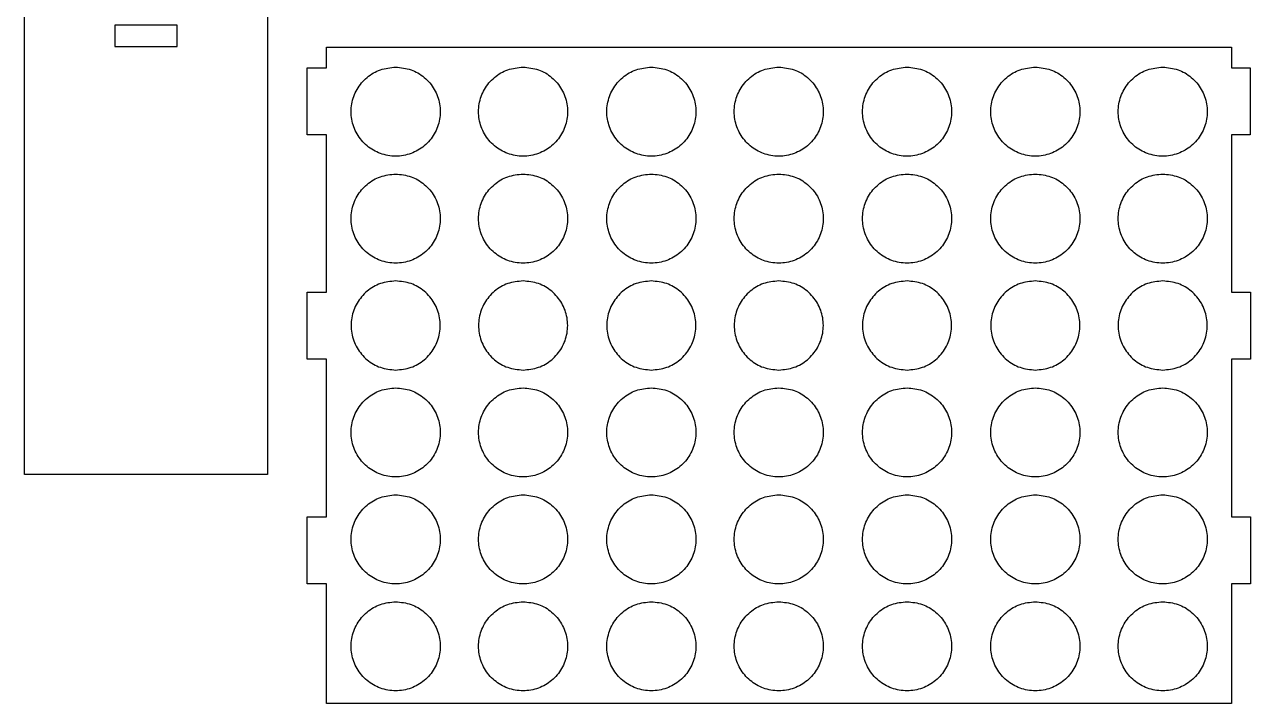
# Model space of a CAD drawing. Extents: x 13 to 746, y 13 to 404.
# Drawn here: x 396.7 to 746.2, y 13.3 to 206.9 of the extents above; entities that cross this region are included whole.
import ezdxf

# ---------------------------------------------------------------- set-up
doc = ezdxf.new("R2010")
doc.units = 0
doc.layers.add('Layer_1', color=7, linetype='CONTINUOUS')

msp = doc.modelspace()

# ---------------------------------------------------------------- linework, layer by layer
at = {"layer": 'Layer_1', "color": 1}
for points in [[(396.655973, 393.212356), (465.976875, 393.212356), (465.976875, 158.791347), (465.976875, 78.588382), (396.655973, 78.588382)], [(422.419873, 200.607857), (440.199873, 200.607857), (440.199873, 206.703857), (422.419873, 206.703857)], [(477.257674, 194.489055)], [(502.484673, 194.734456)], [(538.806672, 194.734456)], [(575.382673, 194.734456)], [(611.704673, 194.734456)], [(648.280673, 194.734456)], [(684.856673, 194.734456)], [(721.178673, 194.734456)], [(740.811272, 194.489055)], [(740.811272, 175.439055)], [(502.484673, 164.254456)], [(538.806672, 164.254456)], [(575.382673, 164.254456)], [(611.704673, 164.254456)], [(648.280673, 164.254456)], [(684.856673, 164.254456)], [(721.178673, 164.254456)], [(502.484673, 133.774446)], [(538.806672, 133.774446)], [(575.382673, 133.774446)], [(611.704673, 133.774446)], [(648.280673, 133.774446)], [(684.856673, 133.774446)], [(721.178673, 133.774446)], [(482.747272, 130.530667)], [(482.747272, 111.480667)], [(746.197673, 111.480667)], [(502.484673, 103.294459)], [(538.806672, 103.294459)], [(575.382673, 103.294459)], [(611.704673, 103.294459)], [(648.280673, 103.294459)], [(684.856673, 103.294459)], [(721.178673, 103.294459)], [(502.484673, 72.814459)], [(538.806672, 72.814459)], [(575.382673, 72.814459)], [(611.704673, 72.814459)], [(648.280673, 72.814459)], [(684.856673, 72.814459)], [(721.178673, 72.814459)], [(746.197673, 66.522667)], [(477.211673, 47.472667)], [(502.484673, 42.334459)], [(538.806672, 42.334459)], [(575.382673, 42.334459)], [(611.704673, 42.334459)], [(648.280673, 42.334459)], [(684.856673, 42.334459)], [(721.178673, 42.334459)], [(740.811272, 13.321759)]]:
    msp.add_lwpolyline(points, close=True, dxfattribs=at)
for points in [[(482.747272, 200.379257), (740.811272, 200.379257)], [(482.747272, 194.489055), (482.747272, 200.379257), (482.747272, 200.379257)], [(746.145272, 194.489055), (746.145272, 175.439055)], [(482.747272, 175.439055), (477.257674, 175.439055)], [(477.211673, 111.480667), (477.211673, 130.530667)], [(740.811272, 130.530667), (746.197673, 130.530667)], [(740.811272, 111.480667), (740.811272, 66.522667)], [(477.211673, 66.522667), (482.747272, 66.522667)], [(482.747272, 13.321759), (482.747272, 47.472667)], [(746.197673, 47.472667), (740.811272, 47.472667)]]:
    msp.add_lwpolyline(points, dxfattribs=at)
for points, knots in [([(740.811272, 200.379257), (740.811272, 200.306538), (740.811272, 199.72479), (740.811272, 197.76139), (740.811272, 195.870707), (740.811272, 194.489055)], [0, 0, 0, 0, 0.218156, 1.745245, 5.890202, 5.890202, 5.890202, 5.890202]), ([(477.257674, 175.439055), (477.257674, 175.67424), (477.257674, 177.555722), (477.257674, 183.905722), (477.257674, 190.020537), (477.257674, 194.489055)], [0, 0, 0, 0, 0.705556, 5.644444, 19.05, 19.05, 19.05, 19.05]), ([(477.257674, 194.489055), (478.545357, 194.489055), (480.307451, 194.489055), (482.137317, 194.489055), (482.6795, 194.489055), (482.747272, 194.489055)], [0, 0, 0, 0, 3.863051, 5.28628, 5.489599, 5.489599, 5.489599, 5.489599]), ([(502.484673, 194.734456), (500.999857, 194.582717), (498.051475, 194.281411), (494.155144, 191.943764), (491.258323, 188.521053), (489.721946, 184.282671), (489.721946, 179.785269), (491.258323, 175.552823), (494.155144, 172.10641), (498.051475, 169.856829), (502.484673, 169.071388), (506.917871, 169.856829), (510.814203, 172.10641), (513.711023, 175.552823), (515.2474, 179.785269), (515.2474, 184.282671), (513.711023, 188.521053), (510.814203, 191.943764), (506.917871, 194.281411), (503.969489, 194.582717), (502.484673, 194.734456)], [0, 0, 0, 0, 4.431844, 8.800262, 13.232106, 17.66395, 22.032368, 26.464212, 30.896057, 35.264474, 39.696318, 44.128163, 48.49658, 52.928425, 57.360269, 61.728686, 66.160531, 70.592375, 74.960793, 79.392637, 79.392637, 79.392637, 79.392637]), ([(538.806672, 194.734456), (537.321856, 194.582717), (534.373474, 194.281411), (530.477143, 191.943764), (527.580322, 188.521053), (526.043945, 184.282671), (526.043945, 179.785269), (527.580322, 175.552823), (530.477143, 172.10641), (534.373474, 169.856829), (538.806672, 169.071388), (543.23987, 169.856829), (547.136202, 172.10641), (550.033022, 175.552823), (551.569399, 179.785269), (551.569399, 184.282671), (550.033022, 188.521053), (547.136202, 191.943764), (543.23987, 194.281411), (540.291488, 194.582717), (538.806672, 194.734456)], [0, 0, 0, 0, 4.431844, 8.800262, 13.232106, 17.66395, 22.032368, 26.464212, 30.896057, 35.264474, 39.696318, 44.128163, 48.49658, 52.928425, 57.360269, 61.728686, 66.160531, 70.592375, 74.960793, 79.392637, 79.392637, 79.392637, 79.392637]), ([(575.382673, 194.734456), (573.897857, 194.582717), (570.949475, 194.281411), (567.053144, 191.943764), (564.156323, 188.521053), (562.619946, 184.282671), (562.619946, 179.785269), (564.156323, 175.552823), (567.053144, 172.10641), (570.949475, 169.856829), (575.382673, 169.071388), (579.815871, 169.856829), (583.712203, 172.10641), (586.609023, 175.552823), (588.1454, 179.785269), (588.1454, 184.282671), (586.609023, 188.521053), (583.712203, 191.943764), (579.815871, 194.281411), (576.867489, 194.582717), (575.382673, 194.734456)], [0, 0, 0, 0, 4.431844, 8.800262, 13.232106, 17.66395, 22.032368, 26.464212, 30.896057, 35.264474, 39.696318, 44.128163, 48.49658, 52.928425, 57.360269, 61.728686, 66.160531, 70.592375, 74.960793, 79.392637, 79.392637, 79.392637, 79.392637]), ([(611.704673, 194.734456), (610.219857, 194.582717), (607.271475, 194.281411), (603.375144, 191.943764), (600.478323, 188.521053), (598.941946, 184.282671), (598.941946, 179.785269), (600.478323, 175.552823), (603.375144, 172.10641), (607.271475, 169.856829), (611.704673, 169.071388), (616.137871, 169.856829), (620.034203, 172.10641), (622.931023, 175.552823), (624.4674, 179.785269), (624.4674, 184.282671), (622.931023, 188.521053), (620.034203, 191.943764), (616.137871, 194.281411), (613.189489, 194.582717), (611.704673, 194.734456)], [0, 0, 0, 0, 4.431844, 8.800262, 13.232106, 17.66395, 22.032368, 26.464212, 30.896057, 35.264474, 39.696318, 44.128163, 48.49658, 52.928425, 57.360269, 61.728686, 66.160531, 70.592375, 74.960793, 79.392637, 79.392637, 79.392637, 79.392637]), ([(648.280673, 194.734456), (646.795857, 194.582717), (643.847475, 194.281411), (639.951144, 191.943764), (637.054323, 188.521053), (635.517946, 184.282671), (635.517946, 179.785269), (637.054323, 175.552823), (639.951144, 172.10641), (643.847475, 169.856829), (648.280673, 169.071388), (652.713871, 169.856829), (656.610203, 172.10641), (659.507023, 175.552823), (661.0434, 179.785269), (661.0434, 184.282671), (659.507023, 188.521053), (656.610203, 191.943764), (652.713871, 194.281411), (649.765489, 194.582717), (648.280673, 194.734456)], [0, 0, 0, 0, 4.431844, 8.800262, 13.232106, 17.66395, 22.032368, 26.464212, 30.896057, 35.264474, 39.696318, 44.128163, 48.49658, 52.928425, 57.360269, 61.728686, 66.160531, 70.592375, 74.960793, 79.392637, 79.392637, 79.392637, 79.392637]), ([(684.856673, 194.734456), (683.371857, 194.582717), (680.423475, 194.281411), (676.527144, 191.943764), (673.630323, 188.521053), (672.093946, 184.282671), (672.093946, 179.785269), (673.630323, 175.552823), (676.527144, 172.10641), (680.423475, 169.856829), (684.856673, 169.071388), (689.289871, 169.856829), (693.186203, 172.10641), (696.083023, 175.552823), (697.6194, 179.785269), (697.6194, 184.282671), (696.083023, 188.521053), (693.186203, 191.943764), (689.289871, 194.281411), (686.341489, 194.582717), (684.856673, 194.734456)], [0, 0, 0, 0, 4.431844, 8.800262, 13.232106, 17.66395, 22.032368, 26.464212, 30.896057, 35.264474, 39.696318, 44.128163, 48.49658, 52.928425, 57.360269, 61.728686, 66.160531, 70.592375, 74.960793, 79.392637, 79.392637, 79.392637, 79.392637]), ([(721.178673, 194.734456), (719.693857, 194.582717), (716.745475, 194.281411), (712.849144, 191.943764), (709.952323, 188.521053), (708.415946, 184.282671), (708.415946, 179.785269), (709.952323, 175.552823), (712.849144, 172.10641), (716.745475, 169.856829), (721.178673, 169.071388), (725.611871, 169.856829), (729.508203, 172.10641), (732.405023, 175.552823), (733.9414, 179.785269), (733.9414, 184.282671), (732.405023, 188.521053), (729.508203, 191.943764), (725.611871, 194.281411), (722.663489, 194.582717), (721.178673, 194.734456)], [0, 0, 0, 0, 4.431844, 8.800262, 13.232106, 17.66395, 22.032368, 26.464212, 30.896057, 35.264474, 39.696318, 44.128163, 48.49658, 52.928425, 57.360269, 61.728686, 66.160531, 70.592375, 74.960793, 79.392637, 79.392637, 79.392637, 79.392637]), ([(740.811272, 194.489055), (742.062458, 194.489055), (743.774606, 194.489055), (745.552606, 194.489055), (746.079421, 194.489055), (746.145272, 194.489055)], [0, 0, 0, 0, 3.753556, 5.136444, 5.334, 5.334, 5.334, 5.334]), ([(482.747272, 130.530667), (482.747272, 141.064734), (482.747272, 155.479772), (482.747272, 170.449234), (482.747272, 174.884631), (482.747272, 175.439055)], [0, 0, 0, 0, 31.602199, 43.245114, 44.908388, 44.908388, 44.908388, 44.908388]), ([(746.145272, 175.439055), (746.079421, 175.439055), (745.552606, 175.439055), (743.774606, 175.439055), (742.062458, 175.439055), (740.811272, 175.439055)], [0, 0, 0, 0, 0.197556, 1.580444, 5.334, 5.334, 5.334, 5.334]), ([(740.811272, 175.439055), (740.811272, 164.904989), (740.811272, 150.489951), (740.811272, 135.520488), (740.811272, 131.085092), (740.811272, 130.530667)], [0, 0, 0, 0, 31.602199, 43.245114, 44.908388, 44.908388, 44.908388, 44.908388]), ([(502.484673, 164.254456), (500.999857, 164.102717), (498.051475, 163.801411), (494.155144, 161.463764), (491.258323, 158.041053), (489.721946, 153.802671), (489.721946, 149.305269), (491.258323, 145.072823), (494.155144, 141.62641), (498.051475, 139.376829), (502.484673, 138.591388), (506.917871, 139.376829), (510.814203, 141.62641), (513.711023, 145.072823), (515.2474, 149.305269), (515.2474, 153.802671), (513.711023, 158.041053), (510.814203, 161.463764), (506.917871, 163.801411), (503.969489, 164.102717), (502.484673, 164.254456)], [0, 0, 0, 0, 4.431844, 8.800262, 13.232106, 17.66395, 22.032368, 26.464212, 30.896057, 35.264474, 39.696318, 44.128163, 48.49658, 52.928425, 57.360269, 61.728686, 66.160531, 70.592375, 74.960793, 79.392637, 79.392637, 79.392637, 79.392637]), ([(538.806672, 164.254456), (537.321856, 164.102717), (534.373474, 163.801411), (530.477143, 161.463764), (527.580322, 158.041053), (526.043945, 153.802671), (526.043945, 149.305269), (527.580322, 145.072823), (530.477143, 141.62641), (534.373474, 139.376829), (538.806672, 138.591388), (543.23987, 139.376829), (547.136202, 141.62641), (550.033022, 145.072823), (551.569399, 149.305269), (551.569399, 153.802671), (550.033022, 158.041053), (547.136202, 161.463764), (543.23987, 163.801411), (540.291488, 164.102717), (538.806672, 164.254456)], [0, 0, 0, 0, 4.431844, 8.800262, 13.232106, 17.66395, 22.032368, 26.464212, 30.896057, 35.264474, 39.696318, 44.128163, 48.49658, 52.928425, 57.360269, 61.728686, 66.160531, 70.592375, 74.960793, 79.392637, 79.392637, 79.392637, 79.392637]), ([(575.382673, 164.254456), (573.897857, 164.102717), (570.949475, 163.801411), (567.053144, 161.463764), (564.156323, 158.041053), (562.619946, 153.802671), (562.619946, 149.305269), (564.156323, 145.072823), (567.053144, 141.62641), (570.949475, 139.376829), (575.382673, 138.591388), (579.815871, 139.376829), (583.712203, 141.62641), (586.609023, 145.072823), (588.1454, 149.305269), (588.1454, 153.802671), (586.609023, 158.041053), (583.712203, 161.463764), (579.815871, 163.801411), (576.867489, 164.102717), (575.382673, 164.254456)], [0, 0, 0, 0, 4.431844, 8.800262, 13.232106, 17.66395, 22.032368, 26.464212, 30.896057, 35.264474, 39.696318, 44.128163, 48.49658, 52.928425, 57.360269, 61.728686, 66.160531, 70.592375, 74.960793, 79.392637, 79.392637, 79.392637, 79.392637]), ([(611.704673, 164.254456), (610.219857, 164.102717), (607.271475, 163.801411), (603.375144, 161.463764), (600.478323, 158.041053), (598.941946, 153.802671), (598.941946, 149.305269), (600.478323, 145.072823), (603.375144, 141.62641), (607.271475, 139.376829), (611.704673, 138.591388), (616.137871, 139.376829), (620.034203, 141.62641), (622.931023, 145.072823), (624.4674, 149.305269), (624.4674, 153.802671), (622.931023, 158.041053), (620.034203, 161.463764), (616.137871, 163.801411), (613.189489, 164.102717), (611.704673, 164.254456)], [0, 0, 0, 0, 4.431844, 8.800262, 13.232106, 17.66395, 22.032368, 26.464212, 30.896057, 35.264474, 39.696318, 44.128163, 48.49658, 52.928425, 57.360269, 61.728686, 66.160531, 70.592375, 74.960793, 79.392637, 79.392637, 79.392637, 79.392637]), ([(648.280673, 164.254456), (646.795857, 164.102717), (643.847475, 163.801411), (639.951144, 161.463764), (637.054323, 158.041053), (635.517946, 153.802671), (635.517946, 149.305269), (637.054323, 145.072823), (639.951144, 141.62641), (643.847475, 139.376829), (648.280673, 138.591388), (652.713871, 139.376829), (656.610203, 141.62641), (659.507023, 145.072823), (661.0434, 149.305269), (661.0434, 153.802671), (659.507023, 158.041053), (656.610203, 161.463764), (652.713871, 163.801411), (649.765489, 164.102717), (648.280673, 164.254456)], [0, 0, 0, 0, 4.431844, 8.800262, 13.232106, 17.66395, 22.032368, 26.464212, 30.896057, 35.264474, 39.696318, 44.128163, 48.49658, 52.928425, 57.360269, 61.728686, 66.160531, 70.592375, 74.960793, 79.392637, 79.392637, 79.392637, 79.392637]), ([(684.856673, 164.254456), (683.371857, 164.102717), (680.423475, 163.801411), (676.527144, 161.463764), (673.630323, 158.041053), (672.093946, 153.802671), (672.093946, 149.305269), (673.630323, 145.072823), (676.527144, 141.62641), (680.423475, 139.376829), (684.856673, 138.591388), (689.289871, 139.376829), (693.186203, 141.62641), (696.083023, 145.072823), (697.6194, 149.305269), (697.6194, 153.802671), (696.083023, 158.041053), (693.186203, 161.463764), (689.289871, 163.801411), (686.341489, 164.102717), (684.856673, 164.254456)], [0, 0, 0, 0, 4.431844, 8.800262, 13.232106, 17.66395, 22.032368, 26.464212, 30.896057, 35.264474, 39.696318, 44.128163, 48.49658, 52.928425, 57.360269, 61.728686, 66.160531, 70.592375, 74.960793, 79.392637, 79.392637, 79.392637, 79.392637]), ([(721.178673, 164.254456), (719.693857, 164.102717), (716.745475, 163.801411), (712.849144, 161.463764), (709.952323, 158.041053), (708.415946, 153.802671), (708.415946, 149.305269), (709.952323, 145.072823), (712.849144, 141.62641), (716.745475, 139.376829), (721.178673, 138.591388), (725.611871, 139.376829), (729.508203, 141.62641), (732.405023, 145.072823), (733.9414, 149.305269), (733.9414, 153.802671), (732.405023, 158.041053), (729.508203, 161.463764), (725.611871, 163.801411), (722.663489, 164.102717), (721.178673, 164.254456)], [0, 0, 0, 0, 4.431844, 8.800262, 13.232106, 17.66395, 22.032368, 26.464212, 30.896057, 35.264474, 39.696318, 44.128163, 48.49658, 52.928425, 57.360269, 61.728686, 66.160531, 70.592375, 74.960793, 79.392637, 79.392637, 79.392637, 79.392637]), ([(502.484673, 133.774446), (500.998729, 133.624024), (498.048134, 133.325337), (494.147577, 130.988693), (491.24727, 127.565147), (489.708903, 123.323807), (489.708903, 118.825097), (491.24727, 114.583758), (494.147577, 111.160212), (498.048134, 108.823567), (500.998729, 108.52488), (502.484673, 108.374459)], [0, 0, 0, 0, 4.434721, 8.805896, 13.240617, 17.675337, 22.046513, 26.481233, 30.915954, 35.287129, 39.72185, 39.72185, 39.72185, 39.72185]), ([(502.484673, 108.374459), (503.970617, 108.52488), (506.921212, 108.823567), (510.821769, 111.160212), (513.722076, 114.583758), (515.260443, 118.825097), (515.260443, 123.323807), (513.722076, 127.565147), (510.821769, 130.988693), (506.921212, 133.325337), (503.970617, 133.624024), (502.484673, 133.774446)], [0, 0, 0, 0, 4.434721, 8.805896, 13.240617, 17.675337, 22.046513, 26.481233, 30.915954, 35.287129, 39.72185, 39.72185, 39.72185, 39.72185]), ([(538.806672, 133.774446), (537.320728, 133.624024), (534.370133, 133.325337), (530.469576, 130.988693), (527.569269, 127.565147), (526.030902, 123.323807), (526.030902, 118.825097), (527.569269, 114.583758), (530.469576, 111.160212), (534.370133, 108.823567), (537.320728, 108.52488), (538.806672, 108.374459)], [0, 0, 0, 0, 4.434721, 8.805896, 13.240617, 17.675337, 22.046513, 26.481233, 30.915954, 35.287129, 39.72185, 39.72185, 39.72185, 39.72185]), ([(538.806672, 108.374459), (540.292616, 108.52488), (543.243211, 108.823567), (547.143768, 111.160212), (550.044075, 114.583758), (551.582442, 118.825097), (551.582442, 123.323807), (550.044075, 127.565147), (547.143768, 130.988693), (543.243211, 133.325337), (540.292616, 133.624024), (538.806672, 133.774446)], [0, 0, 0, 0, 4.434721, 8.805896, 13.240617, 17.675337, 22.046513, 26.481233, 30.915954, 35.287129, 39.72185, 39.72185, 39.72185, 39.72185]), ([(575.382673, 133.774446), (573.896729, 133.624024), (570.946134, 133.325337), (567.045577, 130.988693), (564.14527, 127.565147), (562.606903, 123.323807), (562.606903, 118.825097), (564.14527, 114.583758), (567.045577, 111.160212), (570.946134, 108.823567), (573.896729, 108.52488), (575.382673, 108.374459)], [0, 0, 0, 0, 4.434721, 8.805896, 13.240617, 17.675337, 22.046513, 26.481233, 30.915954, 35.287129, 39.72185, 39.72185, 39.72185, 39.72185]), ([(575.382673, 108.374459), (576.868617, 108.52488), (579.819212, 108.823567), (583.719769, 111.160212), (586.620076, 114.583758), (588.158443, 118.825097), (588.158443, 123.323807), (586.620076, 127.565147), (583.719769, 130.988693), (579.819212, 133.325337), (576.868617, 133.624024), (575.382673, 133.774446)], [0, 0, 0, 0, 4.434721, 8.805896, 13.240617, 17.675337, 22.046513, 26.481233, 30.915954, 35.287129, 39.72185, 39.72185, 39.72185, 39.72185]), ([(611.704673, 133.774446), (610.218729, 133.624024), (607.268134, 133.325337), (603.367577, 130.988693), (600.46727, 127.565147), (598.928903, 123.323807), (598.928903, 118.825097), (600.46727, 114.583758), (603.367577, 111.160212), (607.268134, 108.823567), (610.218729, 108.52488), (611.704673, 108.374459)], [0, 0, 0, 0, 4.434721, 8.805896, 13.240617, 17.675337, 22.046513, 26.481233, 30.915954, 35.287129, 39.72185, 39.72185, 39.72185, 39.72185]), ([(611.704673, 108.374459), (613.190617, 108.52488), (616.141212, 108.823567), (620.041769, 111.160212), (622.942076, 114.583758), (624.480443, 118.825097), (624.480443, 123.323807), (622.942076, 127.565147), (620.041769, 130.988693), (616.141212, 133.325337), (613.190617, 133.624024), (611.704673, 133.774446)], [0, 0, 0, 0, 4.434721, 8.805896, 13.240617, 17.675337, 22.046513, 26.481233, 30.915954, 35.287129, 39.72185, 39.72185, 39.72185, 39.72185]), ([(648.280673, 133.774446), (646.794729, 133.624024), (643.844134, 133.325337), (639.943577, 130.988693), (637.04327, 127.565147), (635.504903, 123.323807), (635.504903, 118.825097), (637.04327, 114.583758), (639.943577, 111.160212), (643.844134, 108.823567), (646.794729, 108.52488), (648.280673, 108.374459)], [0, 0, 0, 0, 4.434721, 8.805896, 13.240617, 17.675337, 22.046513, 26.481233, 30.915954, 35.287129, 39.72185, 39.72185, 39.72185, 39.72185]), ([(648.280673, 108.374459), (649.766617, 108.52488), (652.717212, 108.823567), (656.617769, 111.160212), (659.518076, 114.583758), (661.056443, 118.825097), (661.056443, 123.323807), (659.518076, 127.565147), (656.617769, 130.988693), (652.717212, 133.325337), (649.766617, 133.624024), (648.280673, 133.774446)], [0, 0, 0, 0, 4.434721, 8.805896, 13.240617, 17.675337, 22.046513, 26.481233, 30.915954, 35.287129, 39.72185, 39.72185, 39.72185, 39.72185]), ([(684.856673, 133.774446), (683.370729, 133.624024), (680.420134, 133.325337), (676.519577, 130.988693), (673.61927, 127.565147), (672.080903, 123.323807), (672.080903, 118.825097), (673.61927, 114.583758), (676.519577, 111.160212), (680.420134, 108.823567), (683.370729, 108.52488), (684.856673, 108.374459)], [0, 0, 0, 0, 4.434721, 8.805896, 13.240617, 17.675337, 22.046513, 26.481233, 30.915954, 35.287129, 39.72185, 39.72185, 39.72185, 39.72185]), ([(684.856673, 108.374459), (686.342617, 108.52488), (689.293212, 108.823567), (693.193769, 111.160212), (696.094076, 114.583758), (697.632443, 118.825097), (697.632443, 123.323807), (696.094076, 127.565147), (693.193769, 130.988693), (689.293212, 133.325337), (686.342617, 133.624024), (684.856673, 133.774446)], [0, 0, 0, 0, 4.434721, 8.805896, 13.240617, 17.675337, 22.046513, 26.481233, 30.915954, 35.287129, 39.72185, 39.72185, 39.72185, 39.72185]), ([(721.178673, 133.774446), (719.692729, 133.624024), (716.742134, 133.325337), (712.841577, 130.988693), (709.94127, 127.565147), (708.402903, 123.323807), (708.402903, 118.825097), (709.94127, 114.583758), (712.841577, 111.160212), (716.742134, 108.823567), (719.692729, 108.52488), (721.178673, 108.374459)], [0, 0, 0, 0, 4.434721, 8.805896, 13.240617, 17.675337, 22.046513, 26.481233, 30.915954, 35.287129, 39.72185, 39.72185, 39.72185, 39.72185]), ([(721.178673, 108.374459), (722.664617, 108.52488), (725.615212, 108.823567), (729.515769, 111.160212), (732.416076, 114.583758), (733.954443, 118.825097), (733.954443, 123.323807), (732.416076, 127.565147), (729.515769, 130.988693), (725.615212, 133.325337), (722.664617, 133.624024), (721.178673, 133.774446)], [0, 0, 0, 0, 4.434721, 8.805896, 13.240617, 17.675337, 22.046513, 26.481233, 30.915954, 35.287129, 39.72185, 39.72185, 39.72185, 39.72185]), ([(477.211673, 130.530667), (477.280014, 130.530667), (477.82674, 130.530667), (479.671939, 130.530667), (481.448798, 130.530667), (482.747272, 130.530667)], [0, 0, 0, 0, 0.205022, 1.640178, 5.535599, 5.535599, 5.535599, 5.535599]), ([(746.197673, 130.530667), (746.197673, 130.295482), (746.197673, 128.414001), (746.197673, 122.064001), (746.197673, 115.949186), (746.197673, 111.480667)], [0, 0, 0, 0, 0.705556, 5.644444, 19.05, 19.05, 19.05, 19.05]), ([(482.747272, 111.480667), (481.448798, 111.480667), (479.671939, 111.480667), (477.82674, 111.480667), (477.280014, 111.480667), (477.211673, 111.480667)], [0, 0, 0, 0, 3.895422, 5.330577, 5.535599, 5.535599, 5.535599, 5.535599]), ([(482.747272, 66.522667), (482.747272, 67.077704), (482.747272, 71.518001), (482.747272, 86.504001), (482.747272, 100.934964), (482.747272, 111.480667)], [0, 0, 0, 0, 1.665111, 13.320889, 44.958, 44.958, 44.958, 44.958]), ([(746.197673, 111.480667), (744.934196, 111.480667), (743.205228, 111.480667), (741.409761, 111.480667), (740.877771, 111.480667), (740.811272, 111.480667)], [0, 0, 0, 0, 3.79043, 5.186904, 5.386401, 5.386401, 5.386401, 5.386401]), ([(502.484673, 103.294459), (500.999857, 103.14272), (498.051475, 102.841413), (494.155144, 100.503766), (491.258323, 97.081056), (489.721946, 92.842673), (489.721946, 88.345272), (491.258323, 84.112825), (494.155144, 80.666413), (498.051475, 78.416831), (502.484673, 77.63139), (506.917871, 78.416831), (510.814203, 80.666413), (513.711023, 84.112825), (515.2474, 88.345272), (515.2474, 92.842673), (513.711023, 97.081056), (510.814203, 100.503766), (506.917871, 102.841413), (503.969489, 103.14272), (502.484673, 103.294459)], [0, 0, 0, 0, 4.431844, 8.800262, 13.232106, 17.66395, 22.032368, 26.464212, 30.896057, 35.264474, 39.696318, 44.128163, 48.49658, 52.928425, 57.360269, 61.728686, 66.160531, 70.592375, 74.960793, 79.392637, 79.392637, 79.392637, 79.392637]), ([(538.806672, 103.294459), (537.321856, 103.14272), (534.373474, 102.841413), (530.477143, 100.503766), (527.580322, 97.081056), (526.043945, 92.842673), (526.043945, 88.345272), (527.580322, 84.112825), (530.477143, 80.666413), (534.373474, 78.416831), (538.806672, 77.63139), (543.23987, 78.416831), (547.136202, 80.666413), (550.033022, 84.112825), (551.569399, 88.345272), (551.569399, 92.842673), (550.033022, 97.081056), (547.136202, 100.503766), (543.23987, 102.841413), (540.291488, 103.14272), (538.806672, 103.294459)], [0, 0, 0, 0, 4.431844, 8.800262, 13.232106, 17.66395, 22.032368, 26.464212, 30.896057, 35.264474, 39.696318, 44.128163, 48.49658, 52.928425, 57.360269, 61.728686, 66.160531, 70.592375, 74.960793, 79.392637, 79.392637, 79.392637, 79.392637]), ([(575.382673, 103.294459), (573.897857, 103.14272), (570.949475, 102.841413), (567.053144, 100.503766), (564.156323, 97.081056), (562.619946, 92.842673), (562.619946, 88.345272), (564.156323, 84.112825), (567.053144, 80.666413), (570.949475, 78.416831), (575.382673, 77.63139), (579.815871, 78.416831), (583.712203, 80.666413), (586.609023, 84.112825), (588.1454, 88.345272), (588.1454, 92.842673), (586.609023, 97.081056), (583.712203, 100.503766), (579.815871, 102.841413), (576.867489, 103.14272), (575.382673, 103.294459)], [0, 0, 0, 0, 4.431844, 8.800262, 13.232106, 17.66395, 22.032368, 26.464212, 30.896057, 35.264474, 39.696318, 44.128163, 48.49658, 52.928425, 57.360269, 61.728686, 66.160531, 70.592375, 74.960793, 79.392637, 79.392637, 79.392637, 79.392637]), ([(611.704673, 103.294459), (610.219857, 103.14272), (607.271475, 102.841413), (603.375144, 100.503766), (600.478323, 97.081056), (598.941946, 92.842673), (598.941946, 88.345272), (600.478323, 84.112825), (603.375144, 80.666413), (607.271475, 78.416831), (611.704673, 77.63139), (616.137871, 78.416831), (620.034203, 80.666413), (622.931023, 84.112825), (624.4674, 88.345272), (624.4674, 92.842673), (622.931023, 97.081056), (620.034203, 100.503766), (616.137871, 102.841413), (613.189489, 103.14272), (611.704673, 103.294459)], [0, 0, 0, 0, 4.431844, 8.800262, 13.232106, 17.66395, 22.032368, 26.464212, 30.896057, 35.264474, 39.696318, 44.128163, 48.49658, 52.928425, 57.360269, 61.728686, 66.160531, 70.592375, 74.960793, 79.392637, 79.392637, 79.392637, 79.392637]), ([(648.280673, 103.294459), (646.795857, 103.14272), (643.847475, 102.841413), (639.951144, 100.503766), (637.054323, 97.081056), (635.517946, 92.842673), (635.517946, 88.345272), (637.054323, 84.112825), (639.951144, 80.666413), (643.847475, 78.416831), (648.280673, 77.63139), (652.713871, 78.416831), (656.610203, 80.666413), (659.507023, 84.112825), (661.0434, 88.345272), (661.0434, 92.842673), (659.507023, 97.081056), (656.610203, 100.503766), (652.713871, 102.841413), (649.765489, 103.14272), (648.280673, 103.294459)], [0, 0, 0, 0, 4.431844, 8.800262, 13.232106, 17.66395, 22.032368, 26.464212, 30.896057, 35.264474, 39.696318, 44.128163, 48.49658, 52.928425, 57.360269, 61.728686, 66.160531, 70.592375, 74.960793, 79.392637, 79.392637, 79.392637, 79.392637]), ([(684.856673, 103.294459), (683.371857, 103.14272), (680.423475, 102.841413), (676.527144, 100.503766), (673.630323, 97.081056), (672.093946, 92.842673), (672.093946, 88.345272), (673.630323, 84.112825), (676.527144, 80.666413), (680.423475, 78.416831), (684.856673, 77.63139), (689.289871, 78.416831), (693.186203, 80.666413), (696.083023, 84.112825), (697.6194, 88.345272), (697.6194, 92.842673), (696.083023, 97.081056), (693.186203, 100.503766), (689.289871, 102.841413), (686.341489, 103.14272), (684.856673, 103.294459)], [0, 0, 0, 0, 4.431844, 8.800262, 13.232106, 17.66395, 22.032368, 26.464212, 30.896057, 35.264474, 39.696318, 44.128163, 48.49658, 52.928425, 57.360269, 61.728686, 66.160531, 70.592375, 74.960793, 79.392637, 79.392637, 79.392637, 79.392637]), ([(721.178673, 103.294459), (719.693857, 103.14272), (716.745475, 102.841413), (712.849144, 100.503766), (709.952323, 97.081056), (708.415946, 92.842673), (708.415946, 88.345272), (709.952323, 84.112825), (712.849144, 80.666413), (716.745475, 78.416831), (721.178673, 77.63139), (725.611871, 78.416831), (729.508203, 80.666413), (732.405023, 84.112825), (733.9414, 88.345272), (733.9414, 92.842673), (732.405023, 97.081056), (729.508203, 100.503766), (725.611871, 102.841413), (722.663489, 103.14272), (721.178673, 103.294459)], [0, 0, 0, 0, 4.431844, 8.800262, 13.232106, 17.66395, 22.032368, 26.464212, 30.896057, 35.264474, 39.696318, 44.128163, 48.49658, 52.928425, 57.360269, 61.728686, 66.160531, 70.592375, 74.960793, 79.392637, 79.392637, 79.392637, 79.392637]), ([(502.484673, 72.814459), (500.999857, 72.66272), (498.051475, 72.361413), (494.155144, 70.023766), (491.258323, 66.601056), (489.721946, 62.362673), (489.721946, 57.865272), (491.258323, 53.632825), (494.155144, 50.186413), (498.051475, 47.936831), (502.484673, 47.15139), (506.917871, 47.936831), (510.814203, 50.186413), (513.711023, 53.632825), (515.2474, 57.865272), (515.2474, 62.362673), (513.711023, 66.601056), (510.814203, 70.023766), (506.917871, 72.361413), (503.969489, 72.66272), (502.484673, 72.814459)], [0, 0, 0, 0, 4.431844, 8.800262, 13.232106, 17.66395, 22.032368, 26.464212, 30.896057, 35.264474, 39.696318, 44.128163, 48.49658, 52.928425, 57.360269, 61.728686, 66.160531, 70.592375, 74.960793, 79.392637, 79.392637, 79.392637, 79.392637]), ([(538.806672, 72.814459), (537.321856, 72.66272), (534.373474, 72.361413), (530.477143, 70.023766), (527.580322, 66.601056), (526.043945, 62.362673), (526.043945, 57.865272), (527.580322, 53.632825), (530.477143, 50.186413), (534.373474, 47.936831), (538.806672, 47.15139), (543.23987, 47.936831), (547.136202, 50.186413), (550.033022, 53.632825), (551.569399, 57.865272), (551.569399, 62.362673), (550.033022, 66.601056), (547.136202, 70.023766), (543.23987, 72.361413), (540.291488, 72.66272), (538.806672, 72.814459)], [0, 0, 0, 0, 4.431844, 8.800262, 13.232106, 17.66395, 22.032368, 26.464212, 30.896057, 35.264474, 39.696318, 44.128163, 48.49658, 52.928425, 57.360269, 61.728686, 66.160531, 70.592375, 74.960793, 79.392637, 79.392637, 79.392637, 79.392637]), ([(575.382673, 72.814459), (573.897857, 72.66272), (570.949475, 72.361413), (567.053144, 70.023766), (564.156323, 66.601056), (562.619946, 62.362673), (562.619946, 57.865272), (564.156323, 53.632825), (567.053144, 50.186413), (570.949475, 47.936831), (575.382673, 47.15139), (579.815871, 47.936831), (583.712203, 50.186413), (586.609023, 53.632825), (588.1454, 57.865272), (588.1454, 62.362673), (586.609023, 66.601056), (583.712203, 70.023766), (579.815871, 72.361413), (576.867489, 72.66272), (575.382673, 72.814459)], [0, 0, 0, 0, 4.431844, 8.800262, 13.232106, 17.66395, 22.032368, 26.464212, 30.896057, 35.264474, 39.696318, 44.128163, 48.49658, 52.928425, 57.360269, 61.728686, 66.160531, 70.592375, 74.960793, 79.392637, 79.392637, 79.392637, 79.392637]), ([(611.704673, 72.814459), (610.219857, 72.66272), (607.271475, 72.361413), (603.375144, 70.023766), (600.478323, 66.601056), (598.941946, 62.362673), (598.941946, 57.865272), (600.478323, 53.632825), (603.375144, 50.186413), (607.271475, 47.936831), (611.704673, 47.15139), (616.137871, 47.936831), (620.034203, 50.186413), (622.931023, 53.632825), (624.4674, 57.865272), (624.4674, 62.362673), (622.931023, 66.601056), (620.034203, 70.023766), (616.137871, 72.361413), (613.189489, 72.66272), (611.704673, 72.814459)], [0, 0, 0, 0, 4.431844, 8.800262, 13.232106, 17.66395, 22.032368, 26.464212, 30.896057, 35.264474, 39.696318, 44.128163, 48.49658, 52.928425, 57.360269, 61.728686, 66.160531, 70.592375, 74.960793, 79.392637, 79.392637, 79.392637, 79.392637]), ([(648.280673, 72.814459), (646.795857, 72.66272), (643.847475, 72.361413), (639.951144, 70.023766), (637.054323, 66.601056), (635.517946, 62.362673), (635.517946, 57.865272), (637.054323, 53.632825), (639.951144, 50.186413), (643.847475, 47.936831), (648.280673, 47.15139), (652.713871, 47.936831), (656.610203, 50.186413), (659.507023, 53.632825), (661.0434, 57.865272), (661.0434, 62.362673), (659.507023, 66.601056), (656.610203, 70.023766), (652.713871, 72.361413), (649.765489, 72.66272), (648.280673, 72.814459)], [0, 0, 0, 0, 4.431844, 8.800262, 13.232106, 17.66395, 22.032368, 26.464212, 30.896057, 35.264474, 39.696318, 44.128163, 48.49658, 52.928425, 57.360269, 61.728686, 66.160531, 70.592375, 74.960793, 79.392637, 79.392637, 79.392637, 79.392637]), ([(684.856673, 72.814459), (683.371857, 72.66272), (680.423475, 72.361413), (676.527144, 70.023766), (673.630323, 66.601056), (672.093946, 62.362673), (672.093946, 57.865272), (673.630323, 53.632825), (676.527144, 50.186413), (680.423475, 47.936831), (684.856673, 47.15139), (689.289871, 47.936831), (693.186203, 50.186413), (696.083023, 53.632825), (697.6194, 57.865272), (697.6194, 62.362673), (696.083023, 66.601056), (693.186203, 70.023766), (689.289871, 72.361413), (686.341489, 72.66272), (684.856673, 72.814459)], [0, 0, 0, 0, 4.431844, 8.800262, 13.232106, 17.66395, 22.032368, 26.464212, 30.896057, 35.264474, 39.696318, 44.128163, 48.49658, 52.928425, 57.360269, 61.728686, 66.160531, 70.592375, 74.960793, 79.392637, 79.392637, 79.392637, 79.392637]), ([(721.178673, 72.814459), (719.693857, 72.66272), (716.745475, 72.361413), (712.849144, 70.023766), (709.952323, 66.601056), (708.415946, 62.362673), (708.415946, 57.865272), (709.952323, 53.632825), (712.849144, 50.186413), (716.745475, 47.936831), (721.178673, 47.15139), (725.611871, 47.936831), (729.508203, 50.186413), (732.405023, 53.632825), (733.9414, 57.865272), (733.9414, 62.362673), (732.405023, 66.601056), (729.508203, 70.023766), (725.611871, 72.361413), (722.663489, 72.66272), (721.178673, 72.814459)], [0, 0, 0, 0, 4.431844, 8.800262, 13.232106, 17.66395, 22.032368, 26.464212, 30.896057, 35.264474, 39.696318, 44.128163, 48.49658, 52.928425, 57.360269, 61.728686, 66.160531, 70.592375, 74.960793, 79.392637, 79.392637, 79.392637, 79.392637]), ([(477.211673, 47.472667), (477.211673, 51.941186), (477.211673, 58.056001), (477.211673, 64.406001), (477.211673, 66.287482), (477.211673, 66.522667)], [0, 0, 0, 0, 13.405556, 18.344444, 19.05, 19.05, 19.05, 19.05]), ([(740.811272, 66.522667), (740.877771, 66.522667), (741.409761, 66.522667), (743.205228, 66.522667), (744.934196, 66.522667), (746.197673, 66.522667)], [0, 0, 0, 0, 0.199496, 1.595971, 5.386401, 5.386401, 5.386401, 5.386401]), ([(746.197673, 66.522667), (746.197673, 62.054149), (746.197673, 55.939334), (746.197673, 49.589334), (746.197673, 47.707852), (746.197673, 47.472667)], [0, 0, 0, 0, 13.405556, 18.344444, 19.05, 19.05, 19.05, 19.05]), ([(482.747272, 47.472667), (482.678932, 47.472667), (482.132206, 47.472667), (480.287006, 47.472667), (478.510147, 47.472667), (477.211673, 47.472667)], [0, 0, 0, 0, 0.205022, 1.640178, 5.535599, 5.535599, 5.535599, 5.535599]), ([(740.811272, 47.472667), (740.811272, 47.051051), (740.811272, 43.678122), (740.811272, 32.294486), (740.811272, 21.332466), (740.811272, 13.321759)], [0, 0, 0, 0, 1.264848, 10.118788, 34.150909, 34.150909, 34.150909, 34.150909]), ([(502.484673, 42.334459), (500.999857, 42.18272), (498.051475, 41.881413), (494.155144, 39.543766), (491.258323, 36.121056), (489.721946, 31.882673), (489.721946, 27.385272), (491.258323, 23.152825), (494.155144, 19.706413), (498.051475, 17.456831), (502.484673, 16.67139), (506.917871, 17.456831), (510.814203, 19.706413), (513.711023, 23.152825), (515.2474, 27.385272), (515.2474, 31.882673), (513.711023, 36.121056), (510.814203, 39.543766), (506.917871, 41.881413), (503.969489, 42.18272), (502.484673, 42.334459)], [0, 0, 0, 0, 4.431844, 8.800262, 13.232106, 17.66395, 22.032368, 26.464212, 30.896057, 35.264474, 39.696318, 44.128163, 48.49658, 52.928425, 57.360269, 61.728686, 66.160531, 70.592375, 74.960793, 79.392637, 79.392637, 79.392637, 79.392637]), ([(538.806672, 42.334459), (537.321856, 42.18272), (534.373474, 41.881413), (530.477143, 39.543766), (527.580322, 36.121056), (526.043945, 31.882673), (526.043945, 27.385272), (527.580322, 23.152825), (530.477143, 19.706413), (534.373474, 17.456831), (538.806672, 16.67139), (543.23987, 17.456831), (547.136202, 19.706413), (550.033022, 23.152825), (551.569399, 27.385272), (551.569399, 31.882673), (550.033022, 36.121056), (547.136202, 39.543766), (543.23987, 41.881413), (540.291488, 42.18272), (538.806672, 42.334459)], [0, 0, 0, 0, 4.431844, 8.800262, 13.232106, 17.66395, 22.032368, 26.464212, 30.896057, 35.264474, 39.696318, 44.128163, 48.49658, 52.928425, 57.360269, 61.728686, 66.160531, 70.592375, 74.960793, 79.392637, 79.392637, 79.392637, 79.392637]), ([(575.382673, 42.334459), (573.897857, 42.18272), (570.949475, 41.881413), (567.053144, 39.543766), (564.156323, 36.121056), (562.619946, 31.882673), (562.619946, 27.385272), (564.156323, 23.152825), (567.053144, 19.706413), (570.949475, 17.456831), (575.382673, 16.67139), (579.815871, 17.456831), (583.712203, 19.706413), (586.609023, 23.152825), (588.1454, 27.385272), (588.1454, 31.882673), (586.609023, 36.121056), (583.712203, 39.543766), (579.815871, 41.881413), (576.867489, 42.18272), (575.382673, 42.334459)], [0, 0, 0, 0, 4.431844, 8.800262, 13.232106, 17.66395, 22.032368, 26.464212, 30.896057, 35.264474, 39.696318, 44.128163, 48.49658, 52.928425, 57.360269, 61.728686, 66.160531, 70.592375, 74.960793, 79.392637, 79.392637, 79.392637, 79.392637]), ([(611.704673, 42.334459), (610.219857, 42.18272), (607.271475, 41.881413), (603.375144, 39.543766), (600.478323, 36.121056), (598.941946, 31.882673), (598.941946, 27.385272), (600.478323, 23.152825), (603.375144, 19.706413), (607.271475, 17.456831), (611.704673, 16.67139), (616.137871, 17.456831), (620.034203, 19.706413), (622.931023, 23.152825), (624.4674, 27.385272), (624.4674, 31.882673), (622.931023, 36.121056), (620.034203, 39.543766), (616.137871, 41.881413), (613.189489, 42.18272), (611.704673, 42.334459)], [0, 0, 0, 0, 4.431844, 8.800262, 13.232106, 17.66395, 22.032368, 26.464212, 30.896057, 35.264474, 39.696318, 44.128163, 48.49658, 52.928425, 57.360269, 61.728686, 66.160531, 70.592375, 74.960793, 79.392637, 79.392637, 79.392637, 79.392637]), ([(648.280673, 42.334459), (646.795857, 42.18272), (643.847475, 41.881413), (639.951144, 39.543766), (637.054323, 36.121056), (635.517946, 31.882673), (635.517946, 27.385272), (637.054323, 23.152825), (639.951144, 19.706413), (643.847475, 17.456831), (648.280673, 16.67139), (652.713871, 17.456831), (656.610203, 19.706413), (659.507023, 23.152825), (661.0434, 27.385272), (661.0434, 31.882673), (659.507023, 36.121056), (656.610203, 39.543766), (652.713871, 41.881413), (649.765489, 42.18272), (648.280673, 42.334459)], [0, 0, 0, 0, 4.431844, 8.800262, 13.232106, 17.66395, 22.032368, 26.464212, 30.896057, 35.264474, 39.696318, 44.128163, 48.49658, 52.928425, 57.360269, 61.728686, 66.160531, 70.592375, 74.960793, 79.392637, 79.392637, 79.392637, 79.392637]), ([(684.856673, 42.334459), (683.371857, 42.18272), (680.423475, 41.881413), (676.527144, 39.543766), (673.630323, 36.121056), (672.093946, 31.882673), (672.093946, 27.385272), (673.630323, 23.152825), (676.527144, 19.706413), (680.423475, 17.456831), (684.856673, 16.67139), (689.289871, 17.456831), (693.186203, 19.706413), (696.083023, 23.152825), (697.6194, 27.385272), (697.6194, 31.882673), (696.083023, 36.121056), (693.186203, 39.543766), (689.289871, 41.881413), (686.341489, 42.18272), (684.856673, 42.334459)], [0, 0, 0, 0, 4.431844, 8.800262, 13.232106, 17.66395, 22.032368, 26.464212, 30.896057, 35.264474, 39.696318, 44.128163, 48.49658, 52.928425, 57.360269, 61.728686, 66.160531, 70.592375, 74.960793, 79.392637, 79.392637, 79.392637, 79.392637]), ([(721.178673, 42.334459), (719.693857, 42.18272), (716.745475, 41.881413), (712.849144, 39.543766), (709.952323, 36.121056), (708.415946, 31.882673), (708.415946, 27.385272), (709.952323, 23.152825), (712.849144, 19.706413), (716.745475, 17.456831), (721.178673, 16.67139), (725.611871, 17.456831), (729.508203, 19.706413), (732.405023, 23.152825), (733.9414, 27.385272), (733.9414, 31.882673), (732.405023, 36.121056), (729.508203, 39.543766), (725.611871, 41.881413), (722.663489, 42.18272), (721.178673, 42.334459)], [0, 0, 0, 0, 4.431844, 8.800262, 13.232106, 17.66395, 22.032368, 26.464212, 30.896057, 35.264474, 39.696318, 44.128163, 48.49658, 52.928425, 57.360269, 61.728686, 66.160531, 70.592375, 74.960793, 79.392637, 79.392637, 79.392637, 79.392637]), ([(740.811272, 13.321759), (680.277742, 13.321759), (597.442383, 13.321759), (511.42105, 13.321759), (485.933248, 13.321759), (482.747272, 13.321759)], [0, 0, 0, 0, 181.600593, 248.506074, 258.064, 258.064, 258.064, 258.064])]:
    msp.add_open_spline(points, degree=3, knots=knots, dxfattribs=at)

doc.saveas('drawing.dxf')
